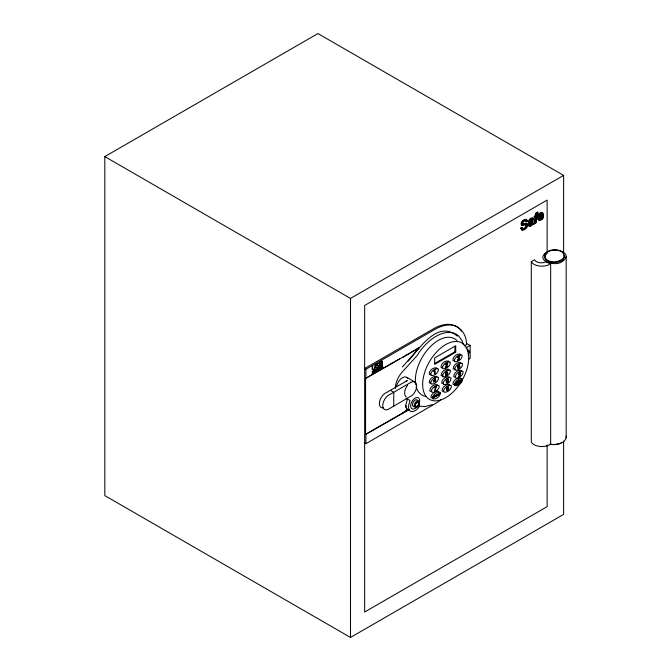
<?xml version="1.0" encoding="UTF-8"?>
<svg xmlns="http://www.w3.org/2000/svg" width="671" height="671" viewBox="0 0 671 671"><rect width="100%" height="100%" fill="white"/><g stroke="black" fill="none" stroke-linecap="round" stroke-linejoin="round"><path stroke-width="1.01" d="M543.585 216.574L542.554 217.018C542.646 218.897 539.199 220.868 539.232 218.025L543.611 215.5L542.873 213.017A3.439 1.988 -60 0 0 541.505 212.933L540.365 213.596A3.523 2.038 -60 0 0 538.972 215.29C535.248 220.969 542.998 222.26 543.585 216.574L541.95 216.666L540.91 218.578L539.174 219.065M530.165 225.808C525.032 226.555 531.617 220.373 532.17 219.291L531.96 219.023M528.865 222.185C531.189 216.213 535.232 216.934 534.099 224.005L533.059 224.609L532.866 223.888C532.371 225.196 529.083 228.014 528.698 225.339C528.429 222.453 532.766 222.017 532.715 219.61L531.373 219.602L529.838 221.774L528.329 221.875C528.06 219.635 533.37 215.517 533.244 219.501M446.5 381.958L446.685 382.613L447.364 382.453A0.939 0.545 -60 0 0 447.926 381.489L447.926 381.145A0.965 0.554 -60 0 0 447.372 380.826L447.054 380.994M527.062 225.523L527.07 224.089M535.5 223.124L536.49 222.554L536.49 216.666L537.63 216.012L537.63 215.114L536.49 215.777L536.54 214.611L537.907 213.336L537.58 211.977L535.634 213.261L535.022 216.07L534.141 216.582L534.619 217.748L535.5 217.236L535.5 223.124L535.022 222.847L535.022 216.968L535.5 217.236M542.831 216.8L542.973 216.221M437.861 395.286L438.457 393.634L438.926 394.674L436.93 395.823L436.93 394.514L437.752 394.196M547.67 251.591C554.246 246.66 574.653 253.135 562.164 261.598C555.714 266.991 534.074 260.868 546.815 251.952M566.181 256.825L566.181 437.869C564.21 444.026 556.209 445.024 550.656 444.336M468.215 355.353L469.474 351.252L467.368 349.163L467.368 350.606L469.037 352.191L468.207 353.961M405.997 398.238L407.49 399.077L405.678 405.292A9.251 5.343 -60 0 0 407.599 409.528L408.312 409.746L365.569 434.422L365.569 378.444L399.715 358.725M522.164 222.713L522.751 221.74M418.343 405.125C419.467 404.001 419.333 400.688 417.127 401.694L414.972 404.554A2.801 1.619 -60 0 0 415.072 406.29L416.28 406.777A3.053 1.761 -60 0 0 417.89 405.737L418.343 405.125L419.518 406.123L425.011 406.618L432.267 404.672M407.616 385.221C405.049 388.266 403.061 394.263 406.24 396.997M365.569 378.444L419.132 347.888L402.407 366.995M541.723 218.813L542.076 218.352M408.169 361.166C419.736 348.031 438.02 319.396 457.387 336.213M529.796 220.172L530.224 219.711M531.566 221.682L532.237 221.053L531.809 223.326L529.889 224.986M547.469 252.942C535.609 263.628 566.517 266.79 564.152 254.955M523.07 221.43L523.908 220.843M523.154 229.767L521.652 229.893L520.704 228.106L521.719 227.419L522.927 228.903C527.624 228.408 528.111 222.898 522.206 225.582L521.845 225.313C520.78 222.579 523.892 219.392 526.609 219.568L527.456 221.128L526.425 221.807L524.73 220.482M520.704 228.106L521.25 228.417L522.264 227.737M435.236 391.638C437.106 390.388 439.589 388.425 439.128 385.909L438.725 385.473C435.345 384.819 431.092 388.358 431.344 391.83L433.223 392.434L437.786 391.076L438.968 392.359M434.942 391.914C433.072 393.164 430.589 395.127 431.05 397.643L432.929 398.238M563.615 441.166L563.615 514.405L350.488 637.45L104.819 495.609L104.819 156.595L317.937 33.55L563.615 175.391L563.615 252.816M104.819 156.595L350.488 298.436L563.615 175.391M534.141 216.582L535.5 216.347L536.112 213.537L538.05 212.254M534.141 217.471L535.022 216.968M539.501 216.221L541.958 214.804L542.562 215.156L539.291 217.043C538.939 215.357 542.168 212.279 542.562 215.156M531.306 261.673L534.561 259.794A6.911 3.992 0 0 0 545.632 261.967L550.656 263.745L550.656 444.11A11.122 6.416 0 0 1 539.895 446.45A11.122 6.416 0 0 1 531.306 442.038L531.306 261.673A11.122 6.416 0 0 0 539.895 266.085A11.122 6.416 0 0 0 550.656 263.745M544.634 253.974L546.311 253.009M461.531 331.214A45.594 26.32 -60 0 0 433.617 328.723L364.655 368.53L365.896 369.243L434.85 329.436A45.594 26.32 -60 0 1 465.993 339.048L466.672 344.592L464.34 345.934M372.254 373.873L382.629 367.943L372.304 373.898L372.254 371.482L382.579 365.519L382.629 367.943M418.805 347.704L402.734 357.358M434.774 363.43L454.955 351.78L455.726 352.225L455.726 345.741L434.665 357.903L434.665 364.378L455.726 352.225M466.144 347.83L470.186 345.49L470.186 358.356L468.534 359.312M405.259 410.904L407.792 409.444M365.569 434.422L408.639 409.939L409.276 410.132A9.251 5.343 -60 0 1 406.005 405.477M364.655 442.986L365.896 443.699L434.85 403.883A45.594 26.32 -60 0 0 440.738 399.866M457.949 378.05C455.609 379.182 452.598 381.388 453.009 384.29L454.888 384.894M458.134 377.899C460.465 376.767 463.476 374.569 463.065 371.659L462.671 371.222C459.283 370.568 455.03 374.116 455.29 377.588L456.33 378.226L460.39 377.932M560.704 442.994L561.241 442.743M439.555 393.139L439.195 393.785L439.195 393.349M530.828 219.291L531.491 219.006M528.329 221.875L529.302 221.464M446.181 375.391L447.557 374.175A1.778 1.032 -60 0 0 447.825 373.328L447.347 372.212L446.064 373.009L446.257 371.793L447.674 370.484L445.905 371.508L445.561 373.822L447.054 372.757A0.99 0.57 -60 0 1 447.322 373.009L446.626 374.804A0.906 0.528 -60 0 1 446.022 374.712L445.477 374.728L445.695 375.274A1.459 0.847 -60 0 0 446.181 375.391M559.161 443.724L554.162 444.663L549.968 444.227M523.732 225.053L521.3 224.995C520.235 222.269 523.346 219.081 526.064 219.258L526.802 220.096M454.712 361.006L452.833 360.411C452.581 356.93 456.834 353.391 460.214 354.045L460.751 355.118M455.106 369.453L453.227 368.849C452.975 365.376 457.228 361.837 460.608 362.491L461.145 363.565M431.025 374.779L429.155 374.183C428.903 370.711 433.156 367.163 436.536 367.817L437.073 368.891M442.977 376.154L441.107 375.559C440.855 372.086 445.108 368.538 448.488 369.193L449.025 370.266M455.626 377.295L453.747 376.699C453.495 373.227 457.748 369.679 461.128 370.333L461.665 371.407M443.59 383.804L441.711 383.2C441.459 379.727 445.712 376.188 449.092 376.842L449.495 377.278M431.679 391.545L429.801 390.941C429.549 387.469 433.802 383.929 437.182 384.584L437.727 385.657M525.175 224.676C527.733 225.347 524.219 229.205 522.39 228.593M522.365 223.963L525.77 223.258L527.364 223.929C528.597 226.89 525.167 230.438 522.197 230.203L521.25 228.417M539.241 220.34C536.741 220.13 537.555 216.456 538.36 214.938A3.523 2.038 -60 0 1 539.761 213.244L540.901 212.581A3.439 1.988 -60 0 1 542.26 212.665L542.822 213.453M526.928 223.644C519.195 227.301 524.043 218.092 526.425 221.807M442.046 368.01L441.006 367.373C440.755 363.9 445.007 360.352 448.387 361.006L448.924 362.08M430.279 383.334L429.239 382.696C428.987 379.216 433.24 375.676 436.62 376.33L437.022 376.767M443.112 391.537L442.072 390.891C441.82 387.419 446.072 383.879 449.453 384.533L449.989 385.607M542.998 215.148L543.611 215.5M537.429 213.059L537.907 213.336M541.95 216.666L542.554 217.018M537.63 215.114L537.161 214.837L537.63 216.012M535.022 216.07L535.5 216.347M532.237 220.155L532.782 220.465M533.562 223.695L534.099 224.005M526.911 220.809L527.456 221.128M466.404 343.309L470.186 345.49M406.752 377.328L414.888 382.025M390.371 390.321L393.76 392.275L393.76 406.148M408.639 409.939L408.178 409.671L402.281 413.076L402.734 413.344M541.581 213.739L541.958 214.804M522.055 228.383L521.719 227.419M463.317 344.743L462.084 340.742L458.855 336.146A40.696 23.502 -60 0 0 418.503 353.307L417.379 355.253L403.07 371.097A17.278 9.973 -60 0 0 395.278 388.425M460.792 378.369L460.935 379.006M566.005 436.116L566.181 437.869M547.142 252.522L547.142 200.092L364.655 305.448L364.655 612.019L547.142 506.655L547.142 444.923M534.619 216.85L534.619 217.748M456.834 384.324C457.463 382.395 455.676 385.909 456.314 383.98M454.955 346.228L454.955 351.78M437.777 395.336L437.081 395.58L437.71 394.774L437.081 394.582M365.896 369.243L365.896 378.629M365.896 434.607L365.896 443.699M350.488 298.436L350.488 637.45M417.429 406.492A6.383 3.682 -60 0 1 410.727 406.752A6.383 3.682 -60 0 1 415.953 397.702A6.383 3.682 -60 0 1 419.081 403.632L419.518 406.123L418.36 407.825A9.251 5.343 -60 0 1 410.459 411.18A9.251 5.343 -60 0 1 409.419 402.667L410.006 400.495A66.488 38.381 -60 0 0 406.45 398.649M414.443 406.525A3.783 2.181 -60 0 1 413.244 402.055A3.783 2.181 -60 0 1 417.714 400.855M383.149 407.951A8.656 4.999 -60 0 1 379.643 401.401A8.656 4.999 -60 0 1 386.681 392.451L407.28 380.558A8.639 4.991 -60 0 0 405.695 381.707M396.527 386.395A8.639 4.991 -60 0 1 401.635 378.276A8.639 4.991 -60 0 1 407.725 378.234M415.71 384.668A32.543 18.788 -60 0 1 429.331 347.729A32.543 18.788 -60 0 1 456.934 340.549M425.892 396.477A32.543 18.788 -60 0 1 416.104 386.53M446.584 381.916A0.965 0.554 -60 0 1 447.138 380.96M448.354 388.148C446.509 395.538 446.685 382.629 448.354 388.148M372.447 372.489C373.151 375.45 373.562 369.016 372.447 372.489M374.678 371.348L374.208 372.548L373.613 372.22A2.047 1.183 -60 0 1 373.63 371.575L374.284 370.669L374.678 371.348M373.755 371.726C374.351 373.99 374.779 369.226 373.755 371.726M374.837 367.339C374.72 370.711 371.222 369.562 372.858 365.947L372.355 366.24C370.644 373.747 377.463 368.329 375.341 364.521L374.837 364.806L374.837 367.339M434.858 396.251L435.227 396.813A0.973 0.562 -60 0 0 435.479 396.678C435.102 396.829 436.167 394.078 434.875 396.15M457.639 366.802L457.807 368.513A1.594 0.923 -60 0 0 458.352 368.815C460.029 368.924 460.717 364.781 458.67 366.047A1.426 0.822 -60 0 0 458.05 366.92C457.547 364.881 459.761 365.074 459.794 364.504A1.275 0.738 -60 0 0 459.274 364.278L458.176 365.108L457.639 366.802M458.645 381.396L458.176 382.353L457.563 382.21A1.107 0.637 -60 0 1 457.588 381.732L458.251 380.96L458.645 381.396M458.813 381.212L459.232 381.724A0.998 0.579 -60 0 0 459.518 381.564L459.87 380.675L459.383 381.497L458.964 381.212L459.501 380.231A1.023 0.587 -60 0 0 459.216 380.398L458.872 380.91A0.99 0.57 -60 0 0 458.813 381.212M446.517 388.559L446.836 390.698A1.334 0.772 -60 0 0 447.398 390.774C450.711 389.314 447.456 383.468 446.517 388.559M377.068 369.587L376.205 371.373L376.205 369.57L377.068 369.587M457.714 381.816C458.31 383.46 458.796 379.685 457.714 381.816M460.709 373.562L460.256 375.651A1.543 0.889 -60 0 1 459.803 376.23L459.048 376.657A1.25 0.721 -60 0 1 458.536 376.431L458.847 375.777L459.442 376.087A0.948 0.545 -60 0 0 459.929 375.567L460.13 375.089A3.087 1.778 -60 0 0 460.272 374.116C459.065 376.775 457.194 373.378 459.484 372.279A1.61 0.931 -60 0 1 460.373 372.246L460.709 373.562M445.309 367.649L447.649 366.475L447.649 365.989L445.905 366.995L447.557 364.026A1.51 0.872 -60 0 0 447.624 363.271L446.995 362.81L445.888 363.531A1.325 0.763 -60 0 0 445.494 364.269L445.376 364.848L445.88 364.269A0.864 0.503 -60 0 1 446.24 363.632C448.622 362.919 445.41 366.517 445.309 367.649M459.518 366.886L459.467 367.314A1.048 0.604 -60 0 1 459.216 367.876A0.847 0.486 -60 0 1 458.847 368.236L458.134 367.473L459.216 366.282A0.973 0.562 -60 0 1 459.467 366.534L459.518 366.886M532.782 221.791C533.16 223.217 530.744 226.454 529.763 224.693A1.199 0.688 -60 0 1 530.065 223.753L532.782 221.363L532.782 221.791M458.83 373.856C458.905 376.188 461.463 372.38 459.534 372.665A0.906 0.52 -60 0 0 459.14 373.051L458.83 373.856M380.591 368.312L379.736 369.335L379.736 367.532L380.44 367.247L380.591 368.312M380.44 368.404L379.887 369.033L380.44 368.404M456.246 382.504L455.366 383.955L455.366 382.629L456.246 382.504M439.95 393.122C439.891 394.162 438.876 394.808 439.044 393.29L439.95 393.122M457.354 381.841C457.278 382.889 456.272 383.443 456.439 382.009L457.354 381.841M459.694 382.093C459.702 382.923 458.712 383.594 458.914 382.235L459.694 382.093M459.132 358.448L458.402 359.731A0.889 0.512 -60 0 1 457.807 359.639L457.303 359.866A1.485 0.856 -60 0 0 457.614 360.277L459.4 358.993L459.14 357.266A1.065 0.612 -60 0 0 459.417 356.427L459.392 356.175A1.275 0.738 -60 0 0 458.914 355.798L457.991 356.251A1.392 0.805 -60 0 0 457.437 357.115L457.312 357.643L458.805 356.309L458.125 358.289L458.83 357.953L459.132 358.448M448.387 381.053C446.4 386.681 444.63 378.184 448.169 378.88A1.275 0.738 -60 0 1 448.211 379.543L447.716 380.382L448.387 381.053M380.39 367.641L379.887 368.203L380.39 367.641M434.749 390.648L434.707 391.21L436.511 386.11L434.212 387.444L434.212 387.922L435.957 386.915L434.749 390.648M382.034 363.766L380.189 365.578L380.189 364.076L381.623 363.321L382.034 363.766M376.917 369.687L376.356 370.342L376.356 369.696L376.917 369.687M381.874 361.929L380.189 363.556L380.189 362.231L381.522 361.526L381.874 361.929M382.369 361.577L381.841 362.818L382.504 363.128A1.568 0.906 -60 0 1 382.445 364.101L379.685 366.383L379.685 362.005L381.807 360.914L382.369 361.577M457.203 381.933L456.59 382.504L457.203 381.933M459.56 382.168L459.039 382.655L459.56 382.168M379.023 365.536C379.199 366.911 376.406 369.159 376.003 367.104C377.874 367.976 380.407 364.856 376.179 365.452A1.359 0.788 -60 0 1 376.314 364.47L377.882 363.011L378.914 363.69C376.095 363.514 376.054 365.141 379.023 365.536M377.656 368.916L377.471 369.906L377.656 368.916M456.087 382.596L455.517 383.166L456.087 382.596M447.792 379.509C446.777 382.311 446.274 378.201 447.792 379.509M430.69 373.638L431.092 375.508C434.473 376.163 438.725 372.615 438.473 369.142L438.071 368.706C434.917 368.01 431.898 370.937 430.69 373.638M430.774 382.151L431.176 384.013C434.556 384.668 438.809 381.128 438.557 377.656L438.155 377.219C435.001 376.515 431.981 379.45 430.774 382.151M432.585 397.098L432.988 398.968C436.368 399.622 440.621 396.083 440.369 392.602L439.966 392.174C436.813 391.47 433.802 394.405 432.585 397.098M442.541 366.827L442.944 368.698C446.324 369.352 450.577 365.804 450.325 362.332L449.922 361.895C446.769 361.199 443.749 364.127 442.541 366.827M442.642 375.014L443.045 376.884C446.425 377.538 450.677 373.99 450.426 370.518L450.023 370.082C446.869 369.385 443.85 372.313 442.642 375.014M443.254 382.655L443.657 384.525C447.037 385.179 451.289 381.64 451.029 378.167L450.635 377.731C447.473 377.027 444.462 379.962 443.254 382.655M443.606 390.346L444.009 392.216C447.398 392.87 451.642 389.331 451.39 385.859L450.987 385.422C447.834 384.718 444.823 387.653 443.606 390.346M454.376 359.866L454.779 361.728C458.159 362.382 462.411 358.842 462.16 355.37L461.757 354.934C458.595 354.229 455.584 357.165 454.376 359.866M454.762 368.304L455.164 370.174C458.553 370.828 462.805 367.289 462.545 363.816L462.143 363.38C458.989 362.675 455.978 365.611 454.762 368.304M454.552 383.745L454.955 385.615C458.335 386.27 462.587 382.73 462.336 379.258L461.933 378.821C458.771 378.117 455.76 381.053 454.552 383.745M375.483 371.239C374.485 367.247 374.888 376.129 375.014 370.518L375.349 371.868L375.81 370.09C375.877 374.343 376.121 366.97 375.483 371.239M438.373 393.818L438.188 394.556L438.373 393.818M377.421 370.124C376.909 372.581 378.016 366.156 377.899 369.847L377.421 370.124M544.86 254.745C544.164 263.888 560.369 263.552 564.126 257.068C564.823 247.926 548.618 248.27 544.86 254.745M434.85 369.587L433.827 371.214L433.827 371.7L434.699 370.585L434.699 373.806L435.135 373.554L434.85 369.587M434.942 378.83L433.827 381.329L434.942 380.683L434.942 378.83M435.026 377.974L433.399 382.042L434.942 381.145L434.942 382.135L435.378 381.874L435.865 380.155L435.378 380.432L435.026 377.974M415.676 403.548L415.399 404.127A2.357 1.359 -60 0 0 415.265 405.703L416.121 406.391A2.567 1.485 -60 0 0 417.463 405.77L418.243 404.781A2.407 1.384 -60 0 0 418.654 402.617L417.37 401.971L417.127 402.902L416.766 402.323L415.676 403.548M433.642 396.167L432.795 397.5L433.642 398.171L432.971 397.567L433.642 396.167M434.691 395.563L433.843 396.897L434.691 397.576L434.02 396.964L434.691 395.563M460.985 381.011L460.138 382.344L460.809 380.952L460.138 380.34L460.985 381.011M462.034 380.407L461.187 381.74L461.858 380.348L461.187 379.736L462.034 380.407M379.14 367.867L378.243 368.396L378.612 369.981L379.14 367.867M379.476 367.683L379.325 369.57L379.476 367.683M380.943 366.827L380.793 368.723L381.505 368.312L380.943 368.421L380.943 366.827M382.512 365.921L381.69 366.4L381.69 368.211L382.537 367.716L381.841 367.909L382.47 366.928L381.841 367.079L381.841 366.525L382.512 365.921M410.669 382.512L390.069 394.405A8.656 4.999 -60 0 0 382.772 405.561A8.656 4.999 -60 0 0 390.069 408.278L412.145 395.412A8.639 4.991 -60 0 0 416.624 385.087A8.639 4.991 -60 0 0 410.56 382.453L410.669 382.512M436.192 394.942L436.041 396.335L436.746 395.932L436.192 396.1L436.192 394.942M455.986 383.921L455.282 384.332L455.282 385.456L456.012 385.037L455.416 385.246L455.986 383.921M457.874 382.839L457.102 383.284L457.421 384.223L457.874 382.839M458.712 382.353L458.008 382.755L458.008 383.887L458.729 383.468L458.134 383.678L458.712 382.353M417.588 406.743A3.783 2.181 -60 0 0 418.779 400.889A3.783 2.181 -60 0 0 414.309 404.848A3.783 2.181 -60 0 0 417.588 406.743M450.526 394.338A32.543 18.788 -60 0 0 462.73 343.485A32.543 18.788 -60 0 0 423.77 375.685A32.543 18.788 -60 0 0 450.526 394.338"/></g></svg>
